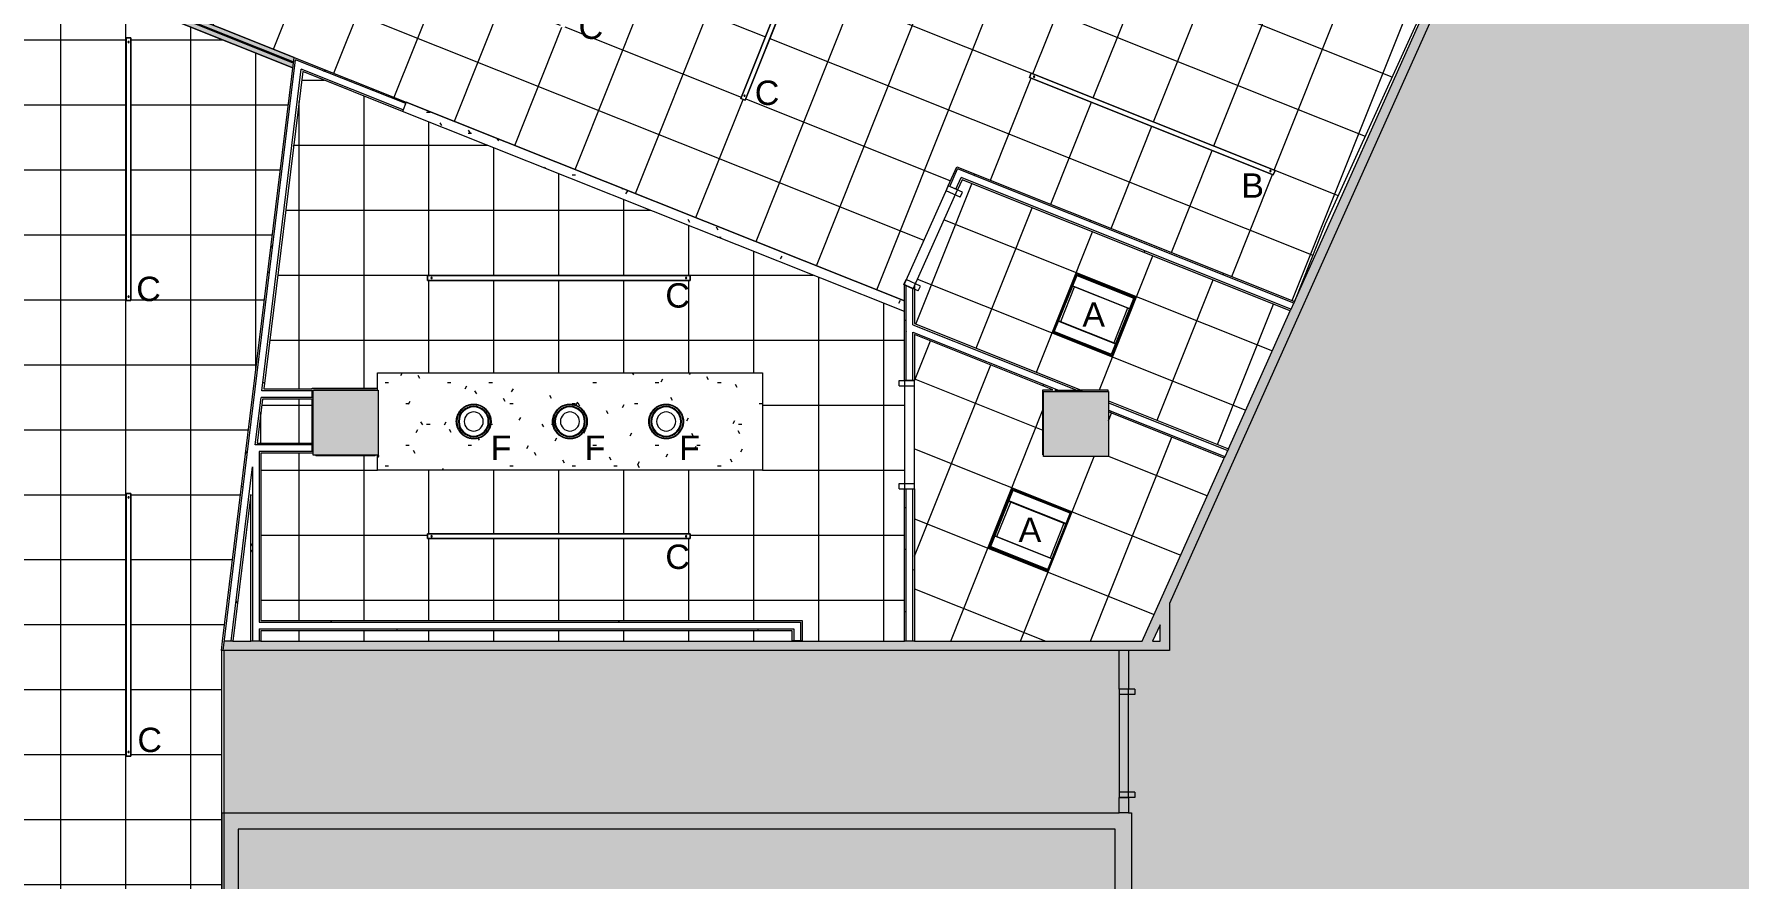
# Model space of a CAD drawing. Header units: inches. Extents: x -13 to 4331, y -638 to 2885.
# Drawn here: x 3081 to 3710, y 1230 to 1542 of the extents above; entities that cross this region are included whole.
import ezdxf

# ---------------------------------------------------------------- set-up
doc = ezdxf.new("R2010")
doc.units = ezdxf.units.IN
doc.header["$MEASUREMENT"] = 0
for name, color, linetype, lineweight in [('A-CLNG', 13, 'Continuous', 13), ('A-CLNG-PATT', 13, 'Continuous', 13), ('A-DETL-GENF', 92, 'Continuous', 9), ('A-DETL-THIN', 151, 'Continuous', 9), ('A-DOOR', 31, 'Continuous', 13), ('A-DOOR-FRAM', 31, 'Continuous', 20), ('A-WALL', 113, 'Continuous', 9), ('A-WALL-PATT', 111, 'Continuous', 13), ('Chevy Chase Pavilion_3rd Floor Base_dwg', 8, 'Continuous', 9), ('E-LITE-EQPM', 33, 'Continuous', 9), ('E-LITE-EQPM-IDEN', 33, 'Continuous', 9), ('I-WALL', 2, 'Continuous', 13), ('S-COLS', 52, 'Continuous', 13)]:
    doc.layers.add(name, color=color, linetype=linetype, lineweight=lineweight)
doc.styles.add('Arial_4', font='arial.ttf', dxfattribs={"height": 9})
pattern_1 = [(0, (0, 0), (30.72, 7.68), [1.267, -21.773, 1.267, -21.773, -122.88]), (0, (0, 0), (30.72, 7.68), [-46.08, 1.267, -44.813, 1.267, -21.773, -53.76]), (0, (0, 0), (30.72, 7.68), [-115.2, 1.267, -14.093, 1.267, -37.133]), (120, (11.52, 3.84), (-22.011075, 22.7643), [1.267, -21.773, 1.267, -21.773, -122.88]), (120, (11.52, 3.84), (-22.011075, 22.7643), [-46.08, 1.267, -44.813, 1.267, -21.773, -53.76]), (120, (11.52, 3.84), (-22.011075, 22.7643), [-115.2, 1.267, -14.093, 1.267, -37.133]), (240, (15.36, 19.2), (-8.708925, -30.4443), [1.267, -21.773, 1.267, -21.773, -122.88]), (240, (15.36, 19.2), (-8.708925, -30.4443), [-46.08, 1.267, -44.813, 1.267, -21.773, -53.76]), (240, (15.36, 19.2), (-8.708925, -30.4443), [-115.2, 1.267, -14.093, 1.267, -37.133])]

# ---------------------------------------------------------------- blocks, each defined once
blk = doc.blocks.new('Chevy Chase Pavilion_3rd Floor Base_dwg-5020009-FIRST FLOOR')
at = {"layer": 'A-WALL', "color": 253, "flags": 128}
for points in [[(3480.04, 955.65), (3480.04, 1248.24), (3156.04, 1248.24), (3156.04, 1095.9), (3150.04, 1095.9), (3150.04, 1254.24), (3481.48, 1254.24)], [(3484.98, 1254.24), (3486.04, 1254.24), (3486.04, 955.65)]]:
    blk.add_lwpolyline(points, dxfattribs=at)
at = {"layer": 'S-COLS', "color": 253, "lineweight": 9}
blk.add_line((3467.89, 1410.24), (3457.77, 1410.24), dxfattribs=at)
at = {"layer": 'S-COLS', "color": 253, "lineweight": 9, "flags": 128}
for points in [[(3477.54, 1387.14), (3477.64, 1387.24), (3477.64, 1409.24), (3477.54, 1409.34)], [(3184.56, 1386.32), (3184.64, 1386.24), (3206.64, 1386.24), (3206.72, 1386.32)]]:
    blk.add_lwpolyline(points, dxfattribs=at)
blk = doc.blocks.new('Concrete-Rectangular-Column - 24x24-5082804-FIRST FLOOR')
at = {"layer": 'S-COLS', "lineweight": 9}
blk.add_hatch(color=7, dxfattribs=at).paths.add_polyline_path([(12, -12), (12, 12), (-12, 12), (-12, -12)], flags=0)
at = {"layer": 'S-COLS', "color": 8, "lineweight": 20}
for p, q in [((-12, 12), (12, 12)), ((-12, -12), (-12, 12)), ((12, 12), (12, -12)), ((12, -12), (-12, -12))]:
    blk.add_line(p, q, dxfattribs=at)
blk = doc.blocks.new('Single Flush - OTJ_SOLIDFLUSH_ALUM-V3-FIRST FLOOR')
at = {"layer": 'A-DOOR-FRAM', "color": 8}
for p, q in [((-20, 4), (-20, -1.75)), ((-20, 4), (-18, 4)), ((-18, 4), (-18, -1.75)), ((18.000004, 4), (18.000004, -1.75)), ((18.000004, 4), (20.000004, 4)), ((20.000004, 4), (20.000004, -1.75)), ((-20, -1.75), (-18, -1.75)), ((18.000004, -1.75), (20.000004, -1.75))]:
    blk.add_line(p, q, dxfattribs=at)
blk = doc.blocks.new('Single Flush - OTJ_SOLIDFLUSH_ALUM-5627531-FIRST FLOOR')
at = {"layer": 'A-DOOR-FRAM'}
for p, q in [((-20, -3.875), (-20, 1.875)), ((-20, 1.875), (-18, 1.875)), ((-18, -3.875), (-18, 1.875)), ((18.000004, -3.875), (18.000004, 1.875)), ((18.000004, 1.875), (20.000004, 1.875)), ((20.000004, -3.875), (20.000004, 1.875)), ((-20, -3.875), (-18, -3.875)), ((18.000004, -3.875), (20.000004, -3.875))]:
    blk.add_line(p, q, dxfattribs=at)
blk = doc.blocks.new('Single Flush - OTJ_SOLIDFLUSH_ALUM-5659428-FIRST FLOOR')
at = {"layer": 'A-DOOR-FRAM'}
for p, q in [((-20, 3.875), (-20, -1.875)), ((-20, 3.875), (-18, 3.875)), ((-18, 3.875), (-18, -1.875)), ((18.000004, 3.875), (18.000004, -1.875)), ((18.000004, 3.875), (20.000004, 3.875)), ((20.000004, 3.875), (20.000004, -1.875)), ((-20, -1.875), (-18, -1.875)), ((18.000004, -1.875), (20.000004, -1.875))]:
    blk.add_line(p, q, dxfattribs=at)
blk = doc.blocks.new('L-Recessed-Axis-Duo - 2 x 2-V8-FIRST FLOOR')
at = {"layer": 'E-LITE-EQPM'}
for p, q in [((-11.7, 11.7), (-11.7, -11.7)), ((11.7, 11.7), (-11.7, 11.7)), ((-11.37, 11.26), (-11.37, 11.27)), ((-11.37, 11.14), (-11.37, 11.26)), ((-11.37, 11.14), (11.38, 11.14)), ((11.32, 11.32), (-11.32, 11.32)), ((-11.32, 11.32), (-11.32, -11.32)), ((-11.32, 7.03), (11.32, 7.03)), ((-11.32, 7.02), (11.32, 7.02)), ((-11.32, 6.85), (11.32, 6.85)), ((-10.57, 6.87), (-10.57, -6.87)), ((10.57, -6.87), (10.57, 6.87)), ((11.32, -11.32), (11.32, 11.32)), ((11.38, 11.27), (11.38, 11.26)), ((11.38, 11.26), (11.38, 11.14)), ((11.7, -11.7), (11.7, 11.7)), ((-11.7, -11.7), (11.7, -11.7)), ((-11.37, -11.26), (-11.37, -11.14)), ((-11.37, -11.14), (11.38, -11.14)), ((-11.37, -11.27), (-11.37, -11.26)), ((11.32, -6.85), (-11.32, -6.85)), ((-11.32, -7.02), (11.32, -7.02)), ((-11.32, -7.03), (11.32, -7.03)), ((-11.32, -11.32), (11.32, -11.32)), ((11.38, -11.14), (11.38, -11.26)), ((11.38, -11.26), (11.38, -11.27))]:
    blk.add_line(p, q, dxfattribs=at)
for points, knots in [([(-11.64, 11.64), (-11.65, 11.65), (-11.65, 11.65), (-11.66, 11.66), (-11.67, 11.67), (-11.68, 11.68), (-11.68, 11.68), (-11.69, 11.69), (-11.69, 11.69), (-11.7, 11.7), (-11.7, 11.7), (-11.7, 11.7), (-11.7, 11.7)], [0, 0, 0, 0, 0.166667, 0.25, 0.333333, 0.416667, 0.5, 0.583333, 0.666667, 0.75, 0.833333, 1, 1, 1, 1]), ([(11.64, 11.64), (11.65, 11.65), (11.65, 11.65), (11.66, 11.66), (11.67, 11.67), (11.68, 11.68), (11.68, 11.68), (11.69, 11.69), (11.69, 11.69), (11.7, 11.7), (11.7, 11.7), (11.7, 11.7), (11.7, 11.7)], [0, 0, 0, 0, 0.166667, 0.25, 0.333333, 0.416667, 0.5, 0.583333, 0.666667, 0.75, 0.833333, 1, 1, 1, 1]), ([(-11.7, -11.7), (-11.7, -11.7), (-11.7, -11.7), (-11.7, -11.7), (-11.69, -11.69), (-11.69, -11.69), (-11.68, -11.68), (-11.68, -11.68), (-11.67, -11.67), (-11.66, -11.66), (-11.65, -11.65), (-11.65, -11.65), (-11.64, -11.64)], [-1, -1, -1, -1, -0.833333, -0.75, -0.666667, -0.583333, -0.5, -0.416667, -0.333333, -0.25, -0.166667, 0, 0, 0, 0]), ([(11.64, -11.64), (11.65, -11.65), (11.65, -11.65), (11.66, -11.66), (11.67, -11.67), (11.68, -11.68), (11.68, -11.68), (11.69, -11.69), (11.69, -11.69), (11.7, -11.7), (11.7, -11.7), (11.7, -11.7), (11.7, -11.7)], [0, 0, 0, 0, 0.166667, 0.25, 0.333333, 0.416667, 0.5, 0.583333, 0.666667, 0.75, 0.833333, 1, 1, 1, 1])]:
    blk.add_open_spline(points, degree=3, knots=knots, dxfattribs=at)
blk = doc.blocks.new('L-Pendant-Axis-Sculpt-Direct_Indirect - B-5619444-FIRST FLOOR')
at = {"layer": 'A-DETL-GENF'}
for p, q in [((-48.5, -0.875), (-48.5, 0.875)), ((-48.5, 0.875), (48.5, 0.875)), ((48.5, 0.875), (-48.5, 0.875)), ((-48.5, 0.875), (-48.5, -0.875)), ((48.5, 0.875), (48.5, -0.875)), ((48.5, -0.875), (48.5, 0.875)), ((48.5, -0.875), (-48.5, -0.875)), ((-48.5, -0.875), (48.5, -0.875))]:
    blk.add_line(p, q, dxfattribs=at)
for centre in [(-47, 0), (47, 0)]:
    blk.add_circle(centre, 0.25, dxfattribs=at)
blk = doc.blocks.new('L-Pendant-Axis-Sculpt-Direct_Indirect - C-5619883-FIRST FLOOR')
at = {"layer": 'A-DETL-GENF'}
for p, q in [((-48.5, -0.875), (-48.5, 0.875)), ((-48.5, 0.875), (48.5, 0.875)), ((48.5, 0.875), (-48.5, 0.875)), ((-48.5, 0.875), (-48.5, -0.875)), ((48.5, 0.875), (48.5, -0.875)), ((48.5, -0.875), (48.5, 0.875)), ((48.5, -0.875), (-48.5, -0.875)), ((-48.5, -0.875), (48.5, -0.875))]:
    blk.add_line(p, q, dxfattribs=at)
for centre in [(-47, 0), (47, 0)]:
    blk.add_circle(centre, 0.25, dxfattribs=at)
blk = doc.blocks.new('L-Pendant Allea - L-Pendant Allea-5615303-FIRST FLOOR')
at = {"layer": 'E-LITE-EQPM', "flags": 128}
for points in [[(-6.42, 0), (-6.41, 0.26), (-6.4, 0.51), (-6.37, 0.77), (-6.34, 1.02), (-6.29, 1.28), (-6.24, 1.53), (-6.17, 1.77), (-6.09, 2.02), (-6.01, 2.26), (-5.91, 2.5), (-5.81, 2.73), (-5.69, 2.96), (-5.57, 3.19), (-5.44, 3.41), (-5.3, 3.63), (-5.15, 3.83), (-4.99, 4.04), (-4.83, 4.23), (-4.65, 4.42), (-4.47, 4.61), (-4.29, 4.78), (-4.09, 4.95), (-3.89, 5.11), (-3.68, 5.26), (-3.47, 5.4), (-3.25, 5.54), (-3.03, 5.66), (-2.8, 5.78), (-2.56, 5.89), (-2.33, 5.98), (-2.09, 6.07), (-1.84, 6.15), (-1.59, 6.22), (-1.34, 6.28), (-1.09, 6.33), (-0.84, 6.37), (-0.58, 6.39), (-0.33, 6.41), (-0.07, 6.42), (0.19, 6.42), (0.44, 6.4), (0.7, 6.38), (0.95, 6.35), (1.21, 6.31), (1.46, 6.25), (1.71, 6.19), (1.95, 6.12), (2.2, 6.03), (2.44, 5.94), (2.67, 5.84), (2.9, 5.73), (3.13, 5.61), (3.35, 5.48), (3.57, 5.34), (3.78, 5.19), (3.98, 5.04), (4.18, 4.87), (4.37, 4.7), (4.56, 4.52), (4.73, 4.34), (4.9, 4.14), (5.07, 3.94), (5.22, 3.74), (5.36, 3.53), (5.5, 3.31), (5.63, 3.09), (5.75, 2.86), (5.86, 2.63), (5.96, 2.39), (6.05, 2.15), (6.13, 1.91), (6.2, 1.66), (6.26, 1.41), (6.31, 1.16), (6.36, 0.91), (6.39, 0.65), (6.41, 0.4), (6.42, 0.14), (6.42, 0)], [(-6.3, 0), (-6.29, 0.25), (-6.27, 0.5), (-6.25, 0.75), (-6.21, 1), (-6.17, 1.25), (-6.11, 1.5), (-6.05, 1.74), (-5.98, 1.98), (-5.89, 2.22), (-5.8, 2.45), (-5.7, 2.68), (-5.58, 2.91), (-5.46, 3.13), (-5.33, 3.34), (-5.2, 3.55), (-5.05, 3.76), (-4.89, 3.96), (-4.73, 4.15), (-4.56, 4.34), (-4.39, 4.52), (-4.2, 4.69), (-4.01, 4.85), (-3.81, 5.01), (-3.61, 5.16), (-3.4, 5.3), (-3.19, 5.43), (-2.97, 5.55), (-2.74, 5.67), (-2.51, 5.77), (-2.28, 5.87), (-2.04, 5.95), (-1.8, 6.03), (-1.56, 6.1), (-1.32, 6.16), (-1.07, 6.2), (-0.82, 6.24), (-0.57, 6.27), (-0.32, 6.29), (-0.07, 6.29), (0.18, 6.29), (0.44, 6.28), (0.69, 6.26), (0.94, 6.23), (1.18, 6.18), (1.43, 6.13), (1.67, 6.07), (1.92, 6), (2.15, 5.92), (2.39, 5.82), (2.62, 5.72), (2.85, 5.61), (3.07, 5.5), (3.29, 5.37), (3.5, 5.23), (3.7, 5.09), (3.91, 4.94), (4.1, 4.78), (4.29, 4.61), (4.47, 4.43), (4.64, 4.25), (4.81, 4.06), (4.97, 3.87), (5.12, 3.67), (5.26, 3.46), (5.39, 3.25), (5.52, 3.03), (5.64, 2.8), (5.74, 2.58), (5.84, 2.34), (5.93, 2.11), (6.01, 1.87), (6.08, 1.63), (6.14, 1.38), (6.19, 1.14), (6.23, 0.89), (6.26, 0.64), (6.28, 0.39), (6.29, 0.14), (6.3, 0)], [(6.42, 0), (6.41, -0.26), (6.4, -0.51), (6.37, -0.77), (6.34, -1.02), (6.29, -1.28), (6.24, -1.53), (6.17, -1.77), (6.09, -2.02), (6.01, -2.26), (5.91, -2.5), (5.81, -2.73), (5.69, -2.96), (5.57, -3.19), (5.44, -3.41), (5.3, -3.63), (5.15, -3.83), (4.99, -4.04), (4.83, -4.23), (4.65, -4.42), (4.47, -4.61), (4.29, -4.78), (4.09, -4.95), (3.89, -5.11), (3.68, -5.26), (3.47, -5.4), (3.25, -5.54), (3.03, -5.66), (2.8, -5.78), (2.56, -5.89), (2.33, -5.98), (2.09, -6.07), (1.84, -6.15), (1.59, -6.22), (1.34, -6.28), (1.09, -6.33), (0.84, -6.37), (0.58, -6.39), (0.33, -6.41), (0.07, -6.42), (-0.19, -6.42), (-0.44, -6.4), (-0.7, -6.38), (-0.95, -6.35), (-1.21, -6.31), (-1.46, -6.25), (-1.71, -6.19), (-1.95, -6.12), (-2.2, -6.03), (-2.44, -5.94), (-2.67, -5.84), (-2.9, -5.73), (-3.13, -5.61), (-3.35, -5.48), (-3.57, -5.34), (-3.78, -5.19), (-3.98, -5.04), (-4.18, -4.87), (-4.37, -4.7), (-4.56, -4.52), (-4.73, -4.34), (-4.9, -4.14), (-5.07, -3.94), (-5.22, -3.74), (-5.36, -3.53), (-5.5, -3.31), (-5.63, -3.09), (-5.75, -2.86), (-5.86, -2.63), (-5.96, -2.39), (-6.05, -2.15), (-6.13, -1.91), (-6.2, -1.66), (-6.26, -1.41), (-6.31, -1.16), (-6.36, -0.91), (-6.39, -0.65), (-6.41, -0.4), (-6.42, -0.14), (-6.42, 0)], [(6.3, 0), (6.29, -0.25), (6.27, -0.5), (6.25, -0.75), (6.21, -1), (6.17, -1.25), (6.11, -1.5), (6.05, -1.74), (5.98, -1.98), (5.89, -2.22), (5.8, -2.45), (5.7, -2.68), (5.58, -2.91), (5.46, -3.13), (5.33, -3.34), (5.2, -3.55), (5.05, -3.76), (4.89, -3.96), (4.73, -4.15), (4.56, -4.34), (4.39, -4.52), (4.2, -4.69), (4.01, -4.85), (3.81, -5.01), (3.61, -5.16), (3.4, -5.3), (3.19, -5.43), (2.97, -5.55), (2.74, -5.67), (2.51, -5.77), (2.28, -5.87), (2.04, -5.95), (1.8, -6.03), (1.56, -6.1), (1.32, -6.16), (1.07, -6.2), (0.82, -6.24), (0.57, -6.27), (0.32, -6.29), (0.07, -6.29), (-0.18, -6.29), (-0.44, -6.28), (-0.69, -6.26), (-0.94, -6.23), (-1.18, -6.18), (-1.43, -6.13), (-1.67, -6.07), (-1.92, -6), (-2.15, -5.92), (-2.39, -5.82), (-2.62, -5.72), (-2.85, -5.61), (-3.07, -5.5), (-3.29, -5.37), (-3.5, -5.23), (-3.7, -5.09), (-3.91, -4.94), (-4.1, -4.78), (-4.29, -4.61), (-4.47, -4.43), (-4.64, -4.25), (-4.81, -4.06), (-4.97, -3.87), (-5.12, -3.67), (-5.26, -3.46), (-5.39, -3.25), (-5.52, -3.03), (-5.64, -2.8), (-5.74, -2.58), (-5.84, -2.34), (-5.93, -2.11), (-6.01, -1.87), (-6.08, -1.63), (-6.14, -1.38), (-6.19, -1.14), (-6.23, -0.89), (-6.26, -0.64), (-6.28, -0.39), (-6.29, -0.14), (-6.3, 0)]]:
    blk.add_lwpolyline(points, dxfattribs=at)
at = {"layer": 'E-LITE-EQPM'}
for radius, start, end in [(6.25, 360, 180), (6.25, 180, 360), (5.65, 360, 180), (5.65, 180, 360), (5.4, 360, 180), (5.4, 180, 360), (3.52, 0, 180), (3.52, 180, 0)]:
    blk.add_arc((0, 0), radius, start, end, dxfattribs=at)
blk = doc.blocks.new('L-Pendant-Axis-Sculpt-Direct_Indirect - SCDI-F-4-4584192-FIRST FLOOR')
at = {"layer": 'A-DETL-GENF'}
for p, q in [((-24.5, -0.875), (-24.5, 0.875)), ((-24.5, 0.875), (24.5, 0.875)), ((24.5, 0.875), (-24.5, 0.875)), ((-24.5, 0.875), (-24.5, -0.875)), ((24.5, 0.875), (24.5, -0.875)), ((24.5, -0.875), (24.5, 0.875)), ((24.5, -0.875), (-24.5, -0.875)), ((-24.5, -0.875), (24.5, -0.875))]:
    blk.add_line(p, q, dxfattribs=at)
for centre in [(-23, 0), (23, 0)]:
    blk.add_circle(centre, 0.25, dxfattribs=at)

msp = doc.modelspace()

# ---------------------------------------------------------------- hatches: boundary and pattern name
at = {"layer": 'A-CLNG-PATT'}
h = msp.add_hatch(dxfattribs=at)
h.set_pattern_fill('FP_25', color=256, style=0, pattern_type=2)
h.set_pattern_definition(pattern_1)
h.paths.add_polyline_path([(3073.38, 810.11), (3073.38, 886.84), (3071.75, 886.84), (3071.75, 810.11)], flags=0)
h.paths.add_polyline_path([(3069.63, 810.11), (3071.25, 810.11), (3071.25, 886.84), (3069.63, 886.84), (3069.63, 818.11)], flags=0)
h.paths.add_polyline_path([(2917.48, 926.11), (2917.48, 989.32), (2848.28, 1091.41), (2846.52, 1090.17), (2915.6, 988.3), (2915.6, 926.11)], flags=0)
h.paths.add_polyline_path([(2917.98, 926.11), (2919.57, 926.11), (2919.6, 988.98), (2849.56, 1092.27), (2848.69, 1091.69), (2917.48, 990.21), (2917.48, 989.32), (2917.98, 988.58), (2917.98, 951.36)], flags=0)
h.paths.add_polyline_path([(2914.05, 1410.38), (2990.98, 1603.32), (2990.28, 1603.6), (2965.05, 1540.31), (2964.58, 1540.5), (2989.82, 1603.78), (2988.39, 1604.35), (2911.45, 1411.42), (2912.88, 1410.85), (2937.91, 1473.62), (2938.37, 1473.44), (2913.34, 1410.67), (2913.92, 1410.44)], flags=0)
h.paths.add_polyline_path([(2732.11, 1491.57), (2733.27, 1494.47), (2612.27, 1542.72), (2611.12, 1539.82), (2730.77, 1492.1)], flags=0)
h.paths.add_polyline_path([(3176.24, 1529.44), (3176.71, 1533.28), (3088.06, 1568.63), (3087.46, 1567.13), (3176.22, 1531.73), (3176.03, 1531.27), (3087.27, 1566.66), (3086.69, 1565.15), (3176.22, 1529.45)], flags=0)
h.paths.add_polyline_path([(3083.19, 1566.55), (3083.79, 1568.05), (3028.34, 1590.16), (3027.74, 1588.66), (3082.32, 1566.89)], flags=0)
h.paths.add_polyline_path([(3083.98, 1568.52), (3084.56, 1570.04), (3029.13, 1592.14), (3028.53, 1590.63), (3083.79, 1568.59)], flags=0)
h.paths.add_polyline_path([(3025.42, 1751.7), (3061.25, 1841.57), (3059.75, 1842.18), (3057.85, 1837.38), (3057.39, 1837.57), (3059.29, 1842.37), (3057.67, 1843.04), (3022.01, 1753.06), (3023.64, 1752.41), (3044.12, 1804.1), (3044.59, 1803.92), (3024.1, 1752.22), (3024.83, 1751.93)], flags=0)
h.paths.add_polyline_path([(3146.33, 2020.36), (3146.82, 2021.55), (3110.96, 2036.04), (3111.15, 2036.51), (3147.01, 2022.04), (3147.82, 2024.05), (3074.06, 2053.57), (3073.33, 2051.78), (3077.77, 2049.99), (3077.58, 2049.53), (3073.15, 2051.32), (3072.67, 2050.13), (3145.84, 2020.56)], flags=0)
h.paths.add_polyline_path([(3069.19, 2051.53), (3069.67, 2052.72), (3013.01, 2075.62), (3013.2, 2076.08), (3069.86, 2053.19), (3070.57, 2054.96), (2975.98, 2092.81), (2975.39, 2091.35), (2979.82, 2089.57), (2979.63, 2089.1), (2975.2, 2090.89), (2974.72, 2089.7), (3066.82, 2052.49)], flags=0)
h.paths.add_polyline_path([(2971.25, 2091.11), (2971.73, 2092.3), (2967.28, 2094.09), (2967.47, 2094.55), (2971.91, 2092.76), (2972.49, 2094.21), (2851.37, 2142.68), (2850.94, 2141.63), (2934.09, 2108.04), (2933.9, 2107.58), (2850.76, 2141.17), (2850.28, 2139.98), (2968.88, 2092.06)], flags=0)
h.paths.add_polyline_path([(2846.8, 2141.38), (2847.28, 2142.58), (2781.38, 2169.2), (2781.57, 2169.66), (2847.47, 2143.04), (2847.89, 2144.07), (2745.44, 2185.07), (2745.18, 2184.36), (2748.19, 2183.15), (2748, 2182.69), (2744.98, 2183.91), (2744.5, 2182.72), (2843.85, 2142.58)], flags=0)
h = msp.add_hatch(dxfattribs=at)
h.set_pattern_fill('FP_21', color=256, style=0, pattern_type=2)
h.set_pattern_definition([(338.259, (3369.357, 1585.09), (-8.8899, -22.2928), []), (248.259, (3369.357, 1585.09), (-22.2928, 8.8899), [])])
h.paths.add_polyline_path([(3546.25, 1443.11), (3557.63, 1471.64), (3691.64, 1767.45), (3705.83, 1803.25), (3387.79, 1930.08), (3387.71, 1929.89), (3384.23, 1931.27), (3384.31, 1931.47), (3253.55, 1983.61), (3136.82, 1690.92), (3359.45, 1602.14), (3358.05, 1598.66), (3135.44, 1687.44), (3088.06, 1568.63), (3402.17, 1443.37), (3402.17, 1449.76), (3421.49, 1492.86), (3546.24, 1443.12)], flags=0)
h.paths.add_polyline_path([(3538.45, 1489.92), (3448.35, 1525.85), (3449, 1527.48), (3539.1, 1491.54)], flags=0)
h.paths.add_polyline_path([(3343.31, 1517.42), (3341.69, 1518.07), (3359.84, 1563.59), (3361.46, 1562.94), (3358.29, 1554.98)], flags=0)
h.paths.add_polyline_path([(3276.44, 1544.09), (3274.81, 1544.74), (3292.96, 1590.26), (3294.59, 1589.61)], flags=0)
h.paths.add_polyline_path([(3565.35, 1556.62), (3475.25, 1592.55), (3475.89, 1594.17), (3565.99, 1558.24)], flags=0)
h.paths.add_polyline_path([(3209.56, 1570.76), (3207.93, 1571.41), (3226.08, 1616.93), (3227.71, 1616.28), (3214.31, 1582.67)], flags=0)
h.paths.add_polyline_path([(3143.6, 1597.06), (3141.98, 1597.71), (3160.13, 1643.23), (3161.76, 1642.58), (3144.24, 1598.66)], flags=0)
h.paths.add_polyline_path([(3562.52, 1610.87), (3560.89, 1611.52), (3632.39, 1790.79), (3634.01, 1790.14), (3566.73, 1621.42)], flags=0)
h.paths.add_polyline_path([(3473.35, 1646.43), (3471.72, 1647.08), (3543.22, 1826.35), (3544.84, 1825.7), (3479.51, 1661.89)], flags=0)
h.paths.add_polyline_path([(3207.63, 1673.66), (3184.48, 1673.66), (3184.48, 1674.28), (3183.63, 1674.28), (3183.63, 1698.28), (3207.63, 1698.28), (3207.63, 1697.66), (3208.48, 1697.66), (3208.48, 1673.66)], flags=0)
h.paths.add_polyline_path([(3453.67, 1674.28), (3453.67, 1675.02), (3453.58, 1675.02), (3453.58, 1699.02), (3477.58, 1699.02), (3477.58, 1698.28), (3477.67, 1698.28), (3477.67, 1674.28), (3455.67, 1674.28)], flags=0)
h.paths.add_polyline_path([(3384.18, 1681.99), (3382.55, 1682.64), (3454.04, 1861.91), (3455.67, 1861.26), (3418.11, 1767.09)], flags=0)
h.paths.add_polyline_path([(3295.01, 1717.55), (3293.38, 1718.2), (3364.87, 1897.47), (3366.5, 1896.82), (3314.11, 1765.45)], flags=0)
h.paths.add_polyline_path([(3205.84, 1753.11), (3204.21, 1753.76), (3275.7, 1933.03), (3277.33, 1932.38), (3215.03, 1776.16)], flags=0)
h = msp.add_hatch(dxfattribs=at)
h.set_pattern_fill('FP_28', color=256, style=0, pattern_type=2)
h.set_pattern_definition([(270, (3090.503, 1299.76), (-24, -1e-15), []), (180, (3090.503, 1299.76), (3e-15, 24), [])])
h.paths.add_polyline_path([(3149.82, 1041.88), (3149.82, 1314.28), (3176.24, 1529.44), (2990.99, 1603.32), (2914.05, 1410.38), (2914.74, 1410.11), (2911.4, 1402.19), (3149.41, 1042.5)], flags=0)
h.paths.add_polyline_path([(3112.63, 1125.25), (3112.63, 1222.25), (3114.38, 1222.25), (3114.38, 1125.25)], flags=0)
h.paths.add_polyline_path([(3114.63, 1275.26), (3114.63, 1372.26), (3116.38, 1372.26), (3116.38, 1275.26)], flags=0)
h.paths.add_polyline_path([(3042.58, 1275.8), (3040.83, 1275.8), (3040.83, 1372.8), (3042.58, 1372.8), (3042.58, 1311.94)], flags=0)
h.paths.add_polyline_path([(2968.63, 1371.26), (2968.63, 1468.26), (2970.38, 1468.26), (2970.38, 1371.26)], flags=0)
h.paths.add_polyline_path([(3012.08, 1392.49), (2998.62, 1412.36), (3018.48, 1425.83), (3031.95, 1405.96), (3027.25, 1402.78)], flags=0)
h.paths.add_polyline_path([(3040.83, 1438.43), (3040.83, 1535.43), (3042.58, 1535.43), (3042.58, 1438.43)], flags=0)
h.paths.add_polyline_path([(3114.63, 1443.43), (3114.63, 1540.43), (3116.38, 1540.43), (3116.38, 1443.43)], flags=0)
h = msp.add_hatch(dxfattribs=at)
h.set_pattern_fill('FP_30', color=256, style=0, pattern_type=2)
h.set_pattern_definition([(0, (3274.475, 1380.803), (0, -24), []), (270, (3274.475, 1380.803), (-24, -1e-15), [])])
h.paths.add_polyline_path([(3364.42, 1317.67), (3402.17, 1317.7), (3402.17, 1439.37), (3179.84, 1528), (3165.45, 1410.8), (3183.33, 1410.8), (3183.33, 1411.1), (3207.33, 1411.1), (3207.33, 1410.32), (3207.45, 1410.32), (3207.45, 1416.8), (3349.67, 1416.8), (3349.67, 1380.8), (3207.45, 1380.8), (3207.45, 1386.32), (3183.7, 1386.32), (3183.7, 1387.1), (3164.42, 1387.1), (3164.42, 1325.3), (3364.42, 1325.3), (3364.42, 1317.82), (3360.67, 1317.82), (3360.67, 1321.55), (3164.42, 1321.55), (3164.42, 1317.67), (3363.79, 1317.67)], flags=0)
h.paths.add_polyline_path([(3275.56, 1355.55), (3225.97, 1355.55), (3225.97, 1357.3), (3322.97, 1357.3), (3322.97, 1355.55)], flags=0)
h.paths.add_polyline_path([(3164.75, 1390.85), (3183.33, 1390.85), (3183.33, 1407.05), (3164.99, 1407.05), (3164.42, 1402.37), (3164.44, 1390.85)], flags=0)
h.paths.add_polyline_path([(3297.57, 1450.93), (3225.97, 1450.93), (3225.97, 1452.68), (3322.97, 1452.68), (3322.97, 1450.93), (3306.73, 1450.93)], flags=0)
h = msp.add_hatch(dxfattribs=at)
h.set_pattern_fill('FP_29', color=256, style=0, pattern_type=2)
h.set_pattern_definition(pattern_1)
h.paths.add_polyline_path([(3402.17, 1439.37), (3402.17, 1443.37), (3218.11, 1516.77), (3216.73, 1513.33), (3392.14, 1443.37)], flags=0)
h = msp.add_hatch(dxfattribs=at)
h.set_pattern_fill('FP_23', color=256, style=0, pattern_type=2)
h.set_pattern_definition([(338.26, (3487.873, 1444.907), (-8.89, -22.293), []), (248.26, (3487.873, 1444.907), (-22.293, 8.89), [])])
h.paths.add_polyline_path([(3521.87, 1388.71), (3544.72, 1439.68), (3423.44, 1488.05), (3405.92, 1448.95), (3405.92, 1434.95), (3467.15, 1410.53), (3477.33, 1410.53), (3477.33, 1409.82), (3477.54, 1409.82), (3477.54, 1406.39), (3521.84, 1388.73)], flags=0)
h.paths.add_polyline_path([(3478.78, 1422.99), (3457.04, 1431.65), (3465.71, 1453.39), (3487.44, 1444.72), (3480.77, 1428)], flags=0)
h = msp.add_hatch(dxfattribs=at)
h.set_pattern_fill('FP_22', color=256, style=0, pattern_type=2)
h.set_pattern_definition([(338.26, (3441.833, 1374.316), (-8.89, -22.293), []), (248.26, (3441.833, 1374.316), (-22.293, 8.89), [])])
h.paths.add_polyline_path([(3419.76, 1317.67), (3490.03, 1317.67), (3520.33, 1385.29), (3477.54, 1402.35), (3477.54, 1385.82), (3453.54, 1385.82), (3453.54, 1386.53), (3453.33, 1386.53), (3453.33, 1410.53), (3457.02, 1410.53), (3405.92, 1430.92), (3405.92, 1317.67)], flags=0)
h.paths.add_polyline_path([(3455.21, 1343.55), (3433.47, 1352.22), (3442.14, 1373.96), (3463.88, 1365.29), (3457.44, 1349.14)], flags=0)
h = msp.add_hatch(dxfattribs=at)
h.set_pattern_fill('FP_1', color=256, style=0, pattern_type=2)
h.set_pattern_definition(pattern_1)
h.paths.add_polyline_path([(3231.37, 1380.8), (3349.67, 1380.8), (3349.67, 1416.8), (3207.45, 1416.8), (3207.45, 1410.32), (3207.7, 1410.32), (3207.7, 1386.32), (3207.45, 1386.32), (3207.45, 1380.8), (3207.7, 1380.8)], flags=0)
h.paths.add_polyline_path([(3243.01, 1392.38), (3241.6, 1392.57), (3240.2, 1393.05), (3239.01, 1393.81), (3237.78, 1395.1), (3237.03, 1396.54), (3236.64, 1398), (3236.67, 1399.7), (3237.11, 1401.29), (3237.87, 1402.62), (3239.07, 1403.85), (3240.41, 1404.66), (3241.73, 1405.07), (3243.01, 1405.22), (3244.41, 1405.03), (3245.82, 1404.55), (3247.01, 1403.79), (3248.24, 1402.5), (3248.98, 1401.07), (3249.37, 1399.61), (3249.34, 1397.9), (3248.91, 1396.32), (3248.14, 1394.99), (3246.95, 1393.76), (3245.6, 1392.95), (3244.28, 1392.53), (3243.51, 1392.44)], flags=0)
h.paths.add_polyline_path([(3278.56, 1392.38), (3277.15, 1392.57), (3275.75, 1393.05), (3274.56, 1393.81), (3273.33, 1395.1), (3272.58, 1396.54), (3272.19, 1398), (3272.23, 1399.7), (3272.66, 1401.29), (3273.43, 1402.62), (3274.62, 1403.85), (3275.97, 1404.66), (3277.29, 1405.07), (3278.56, 1405.22), (3279.97, 1405.03), (3281.37, 1404.55), (3282.56, 1403.79), (3283.79, 1402.5), (3284.54, 1401.07), (3284.93, 1399.61), (3284.89, 1397.9), (3284.46, 1396.32), (3283.69, 1394.99), (3282.5, 1393.76), (3281.15, 1392.95), (3279.83, 1392.53), (3279.06, 1392.44)], flags=0)
h.paths.add_polyline_path([(3314.11, 1392.38), (3312.71, 1392.57), (3311.3, 1393.05), (3310.11, 1393.81), (3308.88, 1395.1), (3308.14, 1396.54), (3307.75, 1398), (3307.78, 1399.7), (3308.21, 1401.29), (3308.98, 1402.62), (3310.17, 1403.85), (3311.52, 1404.66), (3312.84, 1405.07), (3314.11, 1405.22), (3315.52, 1405.03), (3316.92, 1404.55), (3318.11, 1403.79), (3319.34, 1402.5), (3320.09, 1401.07), (3320.48, 1399.61), (3320.45, 1397.9), (3320.01, 1396.32), (3319.25, 1394.99), (3318.05, 1393.76), (3316.71, 1392.95), (3315.39, 1392.53), (3314.61, 1392.44)], flags=0)
at = {"layer": 'A-DETL-GENF'}
h = msp.add_hatch(color=9, dxfattribs=at)
h.paths.add_polyline_path([(4083.46, -637.79), (4083.46, 1816.94), (3765.31, 1943.81), (3760.18, 1930.9), (3690.61, 1755.35), (3767.42, 1755.35), (3767.42, 1719.35), (3794.92, 1719.35), (3794.92, 1744.23), (3809.38, 1724.34), (3849.1, 1764.07), (3923.14, 1764.07), (3923.14, 1563.07), (4073.14, 1563.07), (4073.14, 1559.57), (3919.64, 1559.57), (3919.64, 1760.57), (3850.55, 1760.57), (3808.95, 1718.97), (3798.42, 1733.46), (3798.42, 1715.85), (3763.92, 1715.85), (3763.92, 1751.85), (3688.48, 1751.85), (3500.08, 1331.54), (3500.08, 1314.17), (3484.98, 1314.17), (3484.98, 1299.92), (3481.48, 1299.92), (3481.48, 1314.17), (3150.67, 1314.17), (3150.67, 1043.48), (3073.38, 1157.52), (3073.38, 805.86), (2828.96, 805.86), (2828.62, 806.36), (2828.25, 806.36), (2828.25, 806.9), (2828.02, 807.26), (2827.91, 807.19), (2408.51, 1425.94), (2411.61, 1428.05), (2412, 1427.47), (2447.28, 1451.39), (2475.9, 1409.17), (2584.64, 1482.88), (2676.15, 1712.35), (2666.8, 1716.06), (2672.5, 1730.46), (2575.76, 1769.04), (2626.37, 1895.96), (2525.51, 1936.18), (2510.61, 1898.8), (2481.84, 1910.28), (2443.21, 1813.41), (2255.44, 1888.29), (2296.87, 1992.18), (2442.32, 1934.18), (2439.54, 1927.21), (2301.06, 1982.44), (2265.19, 1892.48), (2439.02, 1823.16), (2477.65, 1920.02), (2506.42, 1908.55), (2522.48, 1948.83), (2529.45, 1946.05), (2528.29, 1943.15), (2625.03, 1904.57), (2634.66, 1928.72), (2638.78, 1927.07), (2638.83, 1927.18), (2639.55, 1926.89), (2654.29, 1964.07), (2653.64, 1964.33), (2653.69, 1964.46), (2649.57, 1966.1), (2681.92, 2047.21), (2633.23, 2066.62), (2607.75, 2001.73), (2559.69, 2020.9), (2556.45, 2012.79), (2549.49, 2015.57), (2578.54, 2088.43), (2578.04, 2088.64), (2604.38, 2154.69), (2712.38, 2111.62), (2774.37, 2267.06), (2793.23, 2259.54), (2818.42, 2322.69), (2132.91, 2596.07), (2015.28, 2304.93), (1758.36, 2406.75), (1837.95, 2607.55), (1136.65, 2885.49), (-13.25, -15.92), (408.26, -637.79), (3500.08, -637.79)], flags=0)
h.paths.add_polyline_path([(2633.84, 575.55), (2631.16, 577.8), (2742.24, 710.19), (3074.5, 710.19), (3074.5, 706.69), (2743.87, 706.69), (2732.37, 692.98)], flags=0)
h.paths.add_polyline_path([(3481.48, 1254.24), (3481.48, 1259.92), (3484.98, 1259.92), (3484.98, 1254.24)], flags=0)
h.paths.add_polyline_path([(2603.52, 2011.49), (2626.27, 2069.4), (2585.5, 2085.64), (2562.46, 2027.86), (2587.78, 2017.77)], flags=0)
h.paths.add_polyline_path([(2684.69, 2054.18), (2705.48, 2106.29), (2608.56, 2144.94), (2587.78, 2092.83), (2673.74, 2058.55)], flags=0)
at = {"layer": 'A-WALL'}
msp.add_hatch(color=250, dxfattribs=at).paths.add_polyline_path([(3206.7, 1410.32), (3206.7, 1410.48), (3183.95, 1410.48), (3183.95, 1410.32), (3193.69, 1410.32)], flags=0)
h = msp.add_hatch(color=250, dxfattribs=at)
h.paths.add_polyline_path([(3476.28, 1409.82), (3476.7, 1409.82), (3476.7, 1409.91), (3467.03, 1409.91), (3467.25, 1409.82), (3468.94, 1409.82)], flags=0)
h.paths.add_polyline_path([(3458.76, 1409.82), (3460.5, 1409.82), (3460.28, 1409.91), (3453.95, 1409.91), (3453.95, 1409.82), (3458.57, 1409.82)], flags=0)
at = {"layer": 'A-WALL-PATT', "lineweight": 9}
for points in [[(3490.03, 1317.67), (3493.86, 1317.67), (3694.86, 1766.09), (3691.64, 1767.45), (3495.12, 1329.03)], [(3500.08, 1317.67), (3500.08, 1331.54), (3496.58, 1323.74), (3496.58, 1317.67)], [(3500.08, 1314.17), (3500.08, 1317.67), (3150.87, 1317.67), (3150.44, 1314.17), (3495.12, 1314.17)]]:
    msp.add_hatch(color=7, dxfattribs=at).paths.add_polyline_path(points, flags=0)
h = msp.add_hatch(dxfattribs=at)
h.set_pattern_fill('FP_1', color=256, style=0, pattern_type=2)
h.set_pattern_definition(pattern_1)
h.paths.add_polyline_path([(3150.44, 1314.17), (3177.3, 1533.05), (3176.71, 1533.28), (3149.82, 1314.17), (3150.24, 1314.17)], flags=0)
h = msp.add_hatch(dxfattribs=at)
h.set_pattern_fill('FP_1', color=256, style=0, pattern_type=2)
h.set_pattern_definition(pattern_1)
h.paths.add_polyline_path([(3217.88, 1516.19), (3218.11, 1516.77), (3177.31, 1533.04), (3177.23, 1532.4), (3216.95, 1516.56)], flags=0)
h = msp.add_hatch(dxfattribs=at)
h.set_pattern_fill('FP_1', color=256, style=0, pattern_type=2)
h.set_pattern_definition(pattern_1)
h.paths.add_polyline_path([(3154.02, 1317.67), (3161.29, 1376.92), (3161.29, 1382.05), (3153.39, 1317.67)], flags=0)
h.paths.add_polyline_path([(3162.93, 1390.23), (3165.07, 1407.68), (3164.44, 1407.68), (3162.3, 1390.23), (3162.62, 1390.23)], flags=0)
h.paths.add_polyline_path([(3165.38, 1410.18), (3179.92, 1528.64), (3179.32, 1528.88), (3164.75, 1410.18), (3165.07, 1410.18)], flags=0)
h = msp.add_hatch(dxfattribs=at)
h.set_pattern_fill('FP_1', color=256, style=0, pattern_type=2)
h.set_pattern_definition(pattern_1)
h.paths.add_polyline_path([(3546, 1442.54), (3546.25, 1443.11), (3421.49, 1492.86), (3421.23, 1492.29), (3544.57, 1443.11)], flags=0)
h = msp.add_hatch(dxfattribs=at)
h.set_pattern_fill('FP_1', color=256, style=0, pattern_type=2)
h.set_pattern_definition(pattern_1)
h.paths.add_polyline_path([(3544.72, 1439.68), (3544.97, 1440.25), (3423.12, 1488.85), (3422.86, 1488.28), (3543.29, 1440.25)], flags=0)
h = msp.add_hatch(dxfattribs=at)
h.set_pattern_fill('FP_1', color=256, style=0, pattern_type=2)
h.set_pattern_definition(pattern_1)
h.paths.add_polyline_path([(3402.17, 1317.67), (3402.79, 1317.68), (3402.79, 1373.92), (3402.17, 1373.92), (3402.17, 1317.7)], flags=0)
h.paths.add_polyline_path([(3402.79, 1413.92), (3402.79, 1449), (3402.17, 1449.28), (3402.17, 1413.92)], flags=0)
h = msp.add_hatch(dxfattribs=at)
h.set_pattern_fill('FP_1', color=256, style=0, pattern_type=2)
h.set_pattern_definition(pattern_1)
h.paths.add_polyline_path([(3405.29, 1317.67), (3405.92, 1317.67), (3405.92, 1373.92), (3405.29, 1373.92), (3405.29, 1317.7)], flags=0)
h.paths.add_polyline_path([(3405.92, 1413.92), (3405.92, 1431.59), (3405.29, 1431.84), (3405.29, 1413.92)], flags=0)
h.paths.add_polyline_path([(3405.92, 1434.28), (3405.92, 1448.95), (3405.41, 1447.82), (3405.29, 1447.88), (3405.29, 1434.53)], flags=0)
h = msp.add_hatch(dxfattribs=at)
h.set_pattern_fill('FP_1', color=256, style=0, pattern_type=2)
h.set_pattern_definition(pattern_1)
h.paths.add_polyline_path([(3520.33, 1385.29), (3520.56, 1385.87), (3477.54, 1403.03), (3477.54, 1402.35), (3518.9, 1385.86)], flags=0)
h.paths.add_polyline_path([(3458.59, 1409.91), (3460.28, 1409.91), (3405.92, 1431.59), (3405.92, 1430.92), (3457.44, 1410.37)], flags=0)
at = {"layer": 'A-WALL-PATT'}
msp.add_hatch(color=250, dxfattribs=at).paths.add_polyline_path([(3183.7, 1387.1), (3183.7, 1410.32), (3183.95, 1410.32), (3183.95, 1410.48), (3206.7, 1410.48), (3206.71, 1410.32), (3207.33, 1410.32), (3207.33, 1411.1), (3183.33, 1411.1), (3183.33, 1387.1)], flags=0)
h = msp.add_hatch(color=250, dxfattribs=at)
h.paths.add_polyline_path([(3453.54, 1386.53), (3453.54, 1409.82), (3453.95, 1409.82), (3453.95, 1409.91), (3458.59, 1409.91), (3457.02, 1410.53), (3453.33, 1410.53), (3453.33, 1386.53)], flags=0)
h.paths.add_polyline_path([(3476.7, 1409.82), (3477.33, 1409.82), (3477.33, 1410.53), (3467.15, 1410.53), (3468.72, 1409.91), (3476.7, 1409.91)], flags=0)
at = {"layer": 'A-WALL-PATT', "lineweight": 9}
h = msp.add_hatch(dxfattribs=at)
h.set_pattern_fill('FP_1', color=256, style=0, pattern_type=2)
h.set_pattern_definition(pattern_1)
h.paths.add_polyline_path([(3164.42, 1317.67), (3164.42, 1322.17), (3163.79, 1322.16), (3163.79, 1317.67)], flags=0)
h.paths.add_polyline_path([(3164.42, 1324.67), (3164.42, 1387.1), (3163.79, 1387.1), (3163.79, 1324.67)], flags=0)
h = msp.add_hatch(dxfattribs=at)
h.set_pattern_fill('FP_1', color=256, style=0, pattern_type=2)
h.set_pattern_definition(pattern_1)
h.paths.add_polyline_path([(3161.29, 1317.67), (3161.29, 1376.92), (3160.67, 1371.83), (3160.67, 1317.67)], flags=0)
h = msp.add_hatch(dxfattribs=at)
h.set_pattern_fill('FP_1', color=256, style=0, pattern_type=2)
h.set_pattern_definition(pattern_1)
h.paths.add_polyline_path([(3231.37, 1324.67), (3363.79, 1324.67), (3363.79, 1325.3), (3164.42, 1325.3), (3164.42, 1324.67), (3184.96, 1324.67)], flags=0)
h = msp.add_hatch(dxfattribs=at)
h.set_pattern_fill('FP_1', color=256, style=0, pattern_type=2)
h.set_pattern_definition(pattern_1)
h.paths.add_polyline_path([(3231.37, 1321.55), (3360.67, 1321.55), (3360.67, 1322.17), (3164.42, 1322.17), (3164.42, 1321.55), (3175.79, 1321.55)], flags=0)
h = msp.add_hatch(color=7, dxfattribs=at)
h.paths.add_polyline_path([(3481.48, 1254.24), (3484.98, 1254.24), (3484.98, 1259.92), (3481.48, 1259.92)], flags=0)
h.paths.add_polyline_path([(3484.98, 1299.92), (3484.98, 1314.17), (3481.48, 1314.17), (3481.48, 1299.92)], flags=0)

# ---------------------------------------------------------------- linework, layer by layer
at = {"layer": 'A-CLNG'}
for p, q in [((3691.64, 1767.45), (3557.63, 1471.64)), ((3088.06, 1568.64), (3176.71, 1533.28)), ((3176.71, 1533.28), (3088.06, 1568.63)), ((3176.24, 1529.44), (3086.67, 1565.16)), ((3086.67, 1565.16), (3176.24, 1529.44)), ((3402.17, 1439.37), (3216.73, 1513.33)), ((3402.17, 1443.37), (3218.11, 1516.77)), ((3218.11, 1516.77), (3402.17, 1443.37)), ((3418.35, 1485.86), (3402.17, 1449.76)), ((3405.92, 1448.95), (3421.77, 1484.32)), ((3557.63, 1471.64), (3546.25, 1443.11)), ((3402.17, 1449.76), (3402.17, 1449.28)), ((3465.71, 1453.39), (3457.04, 1431.65)), ((3487.44, 1444.72), (3465.71, 1453.39)), ((3478.78, 1422.99), (3487.44, 1444.72)), ((3457.04, 1431.65), (3478.78, 1422.99)), ((3207.45, 1410.32), (3207.45, 1416.8)), ((3207.45, 1416.8), (3349.67, 1416.8)), ((3349.67, 1416.8), (3349.67, 1380.8)), ((3402.17, 1413.92), (3402.17, 1373.92)), ((3405.92, 1373.92), (3405.92, 1413.92)), ((3164.42, 1390.85), (3164.42, 1402.37)), ((3207.45, 1380.8), (3207.45, 1386.32)), ((3349.67, 1380.8), (3207.45, 1380.8)), ((3442.14, 1373.96), (3433.47, 1352.22)), ((3463.88, 1365.29), (3442.14, 1373.96)), ((3455.21, 1343.55), (3463.88, 1365.29)), ((3433.47, 1352.22), (3455.21, 1343.55)), ((3149.82, 1314.17), (3149.82, 1041.88))]:
    msp.add_line(p, q, dxfattribs=at)
at = {"layer": 'A-DETL-THIN'}
for p, q in [((3689.6, 1754.34), (3500.08, 1331.54)), ((3500.08, 1331.54), (3500.08, 1314.17)), ((3500.08, 1314.17), (3150.67, 1314.17)), ((3150.67, 1314.17), (3150.67, 1043.48))]:
    msp.add_line(p, q, dxfattribs=at)
at = {"layer": 'A-WALL', "lineweight": 13}
for p, q in [((3150.44, 1314.17), (3177.23, 1532.4)), ((3217.88, 1516.19), (3177.23, 1532.4)), ((3164.75, 1410.18), (3179.32, 1528.88)), ((3216.95, 1513.87), (3179.32, 1528.88)), ((3418.92, 1485.6), (3421.81, 1492.06)), ((3421.2, 1484.58), (3423.12, 1488.85)), ((3546, 1442.54), (3421.81, 1492.06)), ((3544.97, 1440.25), (3423.12, 1488.85)), ((3402.79, 1413.92), (3402.79, 1449)), ((3405.29, 1434.53), (3405.29, 1447.88)), ((3546.25, 1443.11), (3544.72, 1439.68)), ((3405.29, 1434.53), (3467.03, 1409.91)), ((3405.29, 1413.92), (3405.29, 1431.84)), ((3405.29, 1431.84), (3460.28, 1409.91)), ((3162.3, 1390.23), (3164.44, 1407.68)), ((3183.33, 1407.68), (3164.44, 1407.68)), ((3183.33, 1410.18), (3164.75, 1410.18)), ((3477.54, 1405.72), (3521.61, 1388.14)), ((3477.54, 1403.03), (3520.59, 1385.86)), ((3183.33, 1390.23), (3162.3, 1390.23)), ((3183.33, 1387.73), (3163.79, 1387.73)), ((3163.79, 1387.73), (3163.79, 1324.67)), ((3521.87, 1388.71), (3520.33, 1385.29)), ((3153.39, 1317.67), (3161.29, 1382.05)), ((3161.29, 1382.05), (3161.29, 1317.67)), ((3402.79, 1317.67), (3402.79, 1373.92)), ((3405.29, 1317.67), (3405.29, 1373.92)), ((3163.79, 1324.67), (3363.79, 1324.67)), ((3363.79, 1324.67), (3363.79, 1317.82)), ((3154.02, 1317.67), (3150.87, 1317.67)), ((3164.42, 1317.67), (3160.67, 1317.67)), ((3163.79, 1322.17), (3163.79, 1317.67)), ((3163.79, 1322.17), (3361.29, 1322.17)), ((3361.29, 1322.17), (3361.29, 1317.82)), ((3405.92, 1317.67), (3402.17, 1317.67))]:
    msp.add_line(p, q, dxfattribs=at)
at = {"layer": 'A-WALL', "color": 8, "lineweight": 20}
for p, q in [((3183.33, 1410.8), (3183.33, 1411.1)), ((3183.33, 1411.1), (3207.33, 1411.1)), ((3207.33, 1411.1), (3207.33, 1410.32)), ((3183.33, 1390.85), (3183.33, 1407.05)), ((3453.33, 1386.53), (3453.33, 1410.53)), ((3453.33, 1410.53), (3457.02, 1410.53)), ((3467.15, 1410.53), (3477.33, 1410.53)), ((3477.33, 1410.53), (3477.33, 1409.82)), ((3183.7, 1387.1), (3183.33, 1387.1)), ((3453.54, 1386.53), (3453.33, 1386.53))]:
    msp.add_line(p, q, dxfattribs=at)
at = {"layer": 'A-WALL'}
for p, q in [((3183.33, 1407.68), (3183.33, 1410.18)), ((3183.33, 1387.73), (3183.33, 1390.23))]:
    msp.add_line(p, q, dxfattribs=at)
at = {"layer": 'A-WALL', "color": 55, "lineweight": 13}
for p, q in [((3183.95, 1410.32), (3183.95, 1410.48)), ((3183.95, 1410.48), (3206.7, 1410.48)), ((3206.7, 1410.48), (3206.7, 1410.32)), ((3453.95, 1409.91), (3458.59, 1409.91)), ((3453.95, 1409.82), (3453.95, 1409.91)), ((3458.59, 1409.91), (3460.28, 1409.91)), ((3467.03, 1409.91), (3468.72, 1409.91)), ((3468.72, 1409.91), (3476.7, 1409.91)), ((3476.7, 1409.91), (3476.7, 1409.82))]:
    msp.add_line(p, q, dxfattribs=at)
at = {"layer": 'I-WALL', "color": 8, "lineweight": 20}
for p, q in [((3546.25, 1443.11), (3691.64, 1767.45)), ((3688.48, 1751.85), (3500.08, 1331.54)), ((3521.87, 1388.71), (3544.72, 1439.68)), ((3490.03, 1317.67), (3520.33, 1385.29)), ((3500.08, 1331.54), (3500.08, 1314.17)), ((3496.58, 1323.74), (3493.86, 1317.67)), ((3496.58, 1317.67), (3496.58, 1323.74)), ((3149.81, 1314.17), (3150.24, 1317.67)), ((3154.02, 1317.67), (3160.67, 1317.67)), ((3164.42, 1317.67), (3402.17, 1317.67)), ((3405.92, 1317.67), (3490.03, 1317.67)), ((3493.86, 1317.67), (3496.58, 1317.67)), ((3481.48, 1314.17), (3149.81, 1314.17)), ((3481.48, 1299.92), (3481.48, 1314.17)), ((3484.98, 1314.17), (3484.98, 1299.92)), ((3500.08, 1314.17), (3484.98, 1314.17)), ((3484.98, 1299.92), (3481.48, 1299.92)), ((3481.48, 1254.24), (3481.48, 1259.92)), ((3481.48, 1259.92), (3484.98, 1259.92)), ((3484.98, 1259.92), (3484.98, 1254.24)), ((3484.98, 1254.24), (3481.48, 1254.24))]:
    msp.add_line(p, q, dxfattribs=at)
at = {"layer": 'I-WALL'}
for p, q in [((3176.03, 1531.27), (3125.87, 1551.27)), ((3126.06, 1551.73), (3176.22, 1531.73)), ((3150.24, 1317.67), (3176.71, 1533.28)), ((3176.22, 1531.73), (3176.03, 1531.27)), ((3176.71, 1533.28), (3218.11, 1516.77)), ((3179.84, 1528), (3165.45, 1410.8)), ((3216.72, 1513.29), (3179.84, 1528)), ((3218.11, 1516.77), (3216.72, 1513.29)), ((3418.35, 1485.86), (3421.49, 1492.86)), ((3421.49, 1492.86), (3546.25, 1443.11)), ((3423.44, 1488.05), (3421.77, 1484.32)), ((3544.72, 1439.68), (3423.44, 1488.05)), ((3421.77, 1484.32), (3418.35, 1485.86)), ((3402.17, 1413.92), (3402.17, 1449.28)), ((3402.17, 1449.28), (3405.41, 1447.82)), ((3405.41, 1447.82), (3405.92, 1448.95)), ((3405.92, 1448.95), (3405.92, 1434.95)), ((3405.92, 1434.95), (3467.15, 1410.53)), ((3405.92, 1430.92), (3405.92, 1413.92)), ((3457.02, 1410.53), (3405.92, 1430.92)), ((3405.92, 1413.92), (3402.17, 1413.92)), ((3164.99, 1407.05), (3163, 1390.85)), ((3183.33, 1407.05), (3164.99, 1407.05)), ((3165.45, 1410.8), (3183.33, 1410.8)), ((3477.54, 1406.39), (3521.87, 1388.71)), ((3520.33, 1385.29), (3477.54, 1402.35)), ((3163, 1390.85), (3183.33, 1390.85)), ((3183.33, 1387.1), (3164.42, 1387.1)), ((3164.42, 1387.1), (3164.42, 1325.3)), ((3402.17, 1317.67), (3402.17, 1373.92)), ((3402.17, 1373.92), (3405.92, 1373.92)), ((3405.92, 1373.92), (3405.92, 1317.67)), ((3160.67, 1371.83), (3154.02, 1317.67)), ((3160.67, 1317.67), (3160.67, 1371.83)), ((3164.42, 1325.3), (3364.42, 1325.3)), ((3364.42, 1325.3), (3364.42, 1317.82)), ((3164.42, 1321.55), (3164.42, 1317.67)), ((3360.67, 1321.55), (3164.42, 1321.55)), ((3360.67, 1317.82), (3360.67, 1321.55)), ((3364.42, 1317.82), (3360.67, 1317.82))]:
    msp.add_line(p, q, dxfattribs=at)
at = {"layer": 'I-WALL', "lineweight": 9}
for p, q in [((3183.33, 1410.18), (3183.33, 1407.68)), ((3183.33, 1390.23), (3183.33, 1387.73)), ((3481.48, 1299.92), (3481.48, 1259.92)), ((3484.98, 1259.92), (3484.98, 1299.92))]:
    msp.add_line(p, q, dxfattribs=at)

# ---------------------------------------------------------------- block references
at = {"layer": 'A-DOOR'}
for name, p, rotation in [('Single Flush - OTJ_SOLIDFLUSH_ALUM-5627531-FIRST FLOOR', (3411.88, 1466.84), 65.85584217086438), ('Single Flush - OTJ_SOLIDFLUSH_ALUM-5659428-FIRST FLOOR', (3404.04, 1393.92), 90), ('Single Flush - OTJ_SOLIDFLUSH_ALUM-V3-FIRST FLOOR', (3483.23, 1279.92), 270)]:
    msp.add_blockref(name, p, dxfattribs=dict(at, rotation=rotation))
at = {"layer": 'Chevy Chase Pavilion_3rd Floor Base_dwg', "color": 253}
msp.add_blockref('Chevy Chase Pavilion_3rd Floor Base_dwg-5020009-FIRST FLOOR', (0, 0), dxfattribs=at)
at = {"layer": 'E-LITE-EQPM', "extrusion": (0, 0, -1)}
for name, p, rotation in [('L-Pendant-Axis-Sculpt-Direct_Indirect - SCDI-F-4-4584192-FIRST FLOOR', (-3351.58, 1540.5), 291.7412690489986), ('L-Pendant-Axis-Sculpt-Direct_Indirect - C-5619883-FIRST FLOOR', (-3115.5, 1491.93), 270), ('L-Pendant-Axis-Sculpt-Direct_Indirect - B-5619444-FIRST FLOOR', (-3493.72, 1508.7), 201.7412690489987), ('L-Pendant-Axis-Sculpt-Direct_Indirect - C-5619883-FIRST FLOOR', (-3274.47, 1451.8), 180), ('L-Recessed-Axis-Duo - 2 x 2-V8-FIRST FLOOR', (-3472.24, 1438.19), 201.7412690489991), ('L-Recessed-Axis-Duo - 2 x 2-V8-FIRST FLOOR', (-3448.68, 1358.75), 21.74126904899877), ('L-Pendant-Axis-Sculpt-Direct_Indirect - C-5619883-FIRST FLOOR', (-3115.5, 1323.76), 270), ('L-Pendant-Axis-Sculpt-Direct_Indirect - C-5619883-FIRST FLOOR', (-3274.47, 1356.42), 180)]:
    msp.add_blockref(name, p, dxfattribs=dict(at, rotation=rotation))
at = {"layer": 'E-LITE-EQPM', "rotation": 90.00000000000072}
for p in [(3243.01, 1398.8), (3278.56, 1398.8), (3314.11, 1398.8)]:
    msp.add_blockref('L-Pendant Allea - L-Pendant Allea-5615303-FIRST FLOOR', p, dxfattribs=at)
at = {"layer": 'S-COLS', "lineweight": 9}
for p in [(3195.7, 1398.32), (3465.54, 1397.82)]:
    msp.add_blockref('Concrete-Rectangular-Column - 24x24-5082804-FIRST FLOOR', p, dxfattribs=at)

# ---------------------------------------------------------------- texts
at = {"layer": 'E-LITE-EQPM-IDEN', "char_height": 9, "attachment_point": 1, "style": 'Arial_4'}
for s, insert, width in [('C', (3281.76, 1549.08), 11.211), ('C', (3346.85, 1524.69), 11.211), ('B', (3526.6, 1490.45), 10.302), ('C', (3118.33, 1452.27), 11.211), ('C', (3313.81, 1449.86), 11.211), ('A', (3467.89, 1442.78), 10.302), ('F', (3249.26, 1393.55), 9.393), ('F', (3284, 1393.55), 9.393), ('F', (3318.9, 1393.55), 9.393), ('A', (3444.32, 1363.34), 10.302), ('C', (3313.81, 1353.34), 11.211), ('C', (3118.76, 1285.72), 11.211)]:
    msp.add_mtext(s, dxfattribs=dict(at, insert=insert, width=width))

doc.saveas('drawing.dxf')
